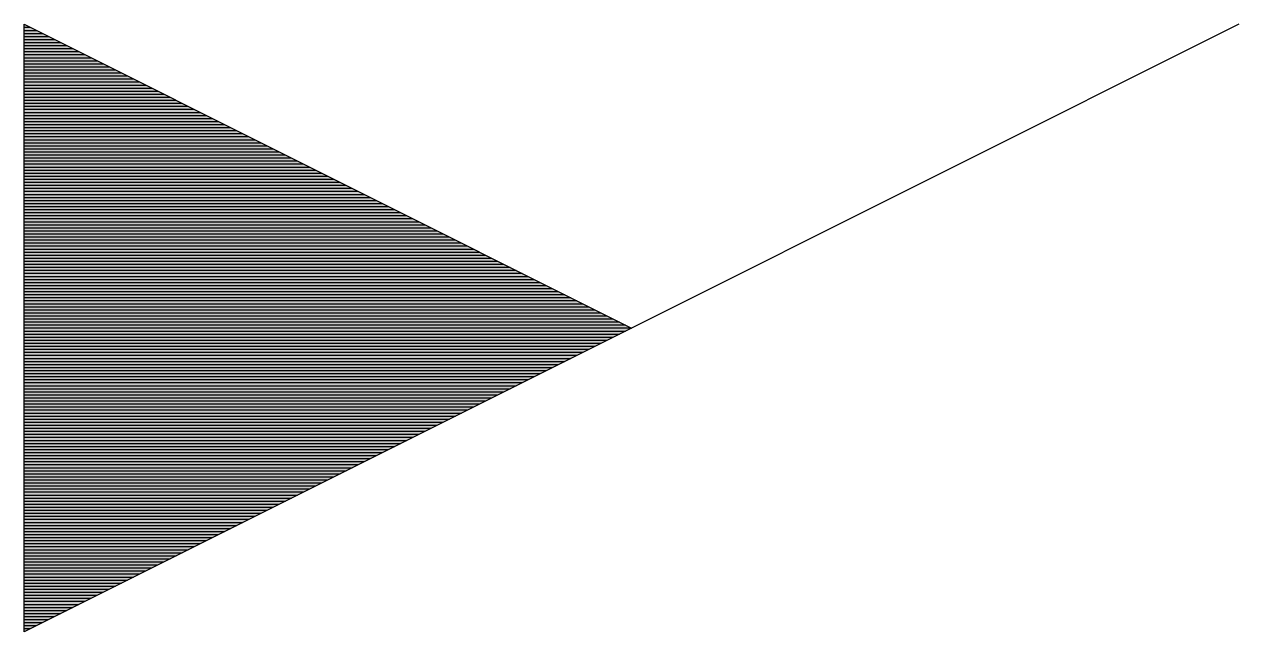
# Model space of a CAD drawing. Header units: millimetres. Extents: x 0 to 2, y -1 to 0.
import ezdxf

# ---------------------------------------------------------------- set-up
doc = ezdxf.new("R2010")
doc.units = ezdxf.units.MM
doc.header["$MEASUREMENT"] = 0

# ---------------------------------------------------------------- blocks, each defined once
blk = doc.blocks.new('Anno_Break_Bar_Solid')
blk.add_hatch(color=256).paths.add_polyline_path([(0, 0), (0, -1), (1, -0.5)])
blk.add_lwpolyline([(2, 0), (1, -0.5), (0, -1), (0, 0), (1, -0.5)])

msp = doc.modelspace()

# ---------------------------------------------------------------- hatches: boundary and pattern name
h = msp.add_hatch()
h.set_pattern_fill('_USER', color=256, scale=0.005, style=0, pattern_type=0)
h.set_pattern_definition([(0, (0, 0), (0, 0.005), [])])
h.paths.add_polyline_path([(1, -0.5), (0, -1), (0, 0)])

# ---------------------------------------------------------------- linework, layer by layer
msp.add_lwpolyline([(1, -0.5), (0, -1), (0, 0)], close=True)

# ---------------------------------------------------------------- block references
msp.add_blockref('Anno_Break_Bar_Solid', (0, 0))

doc.saveas('drawing.dxf')
